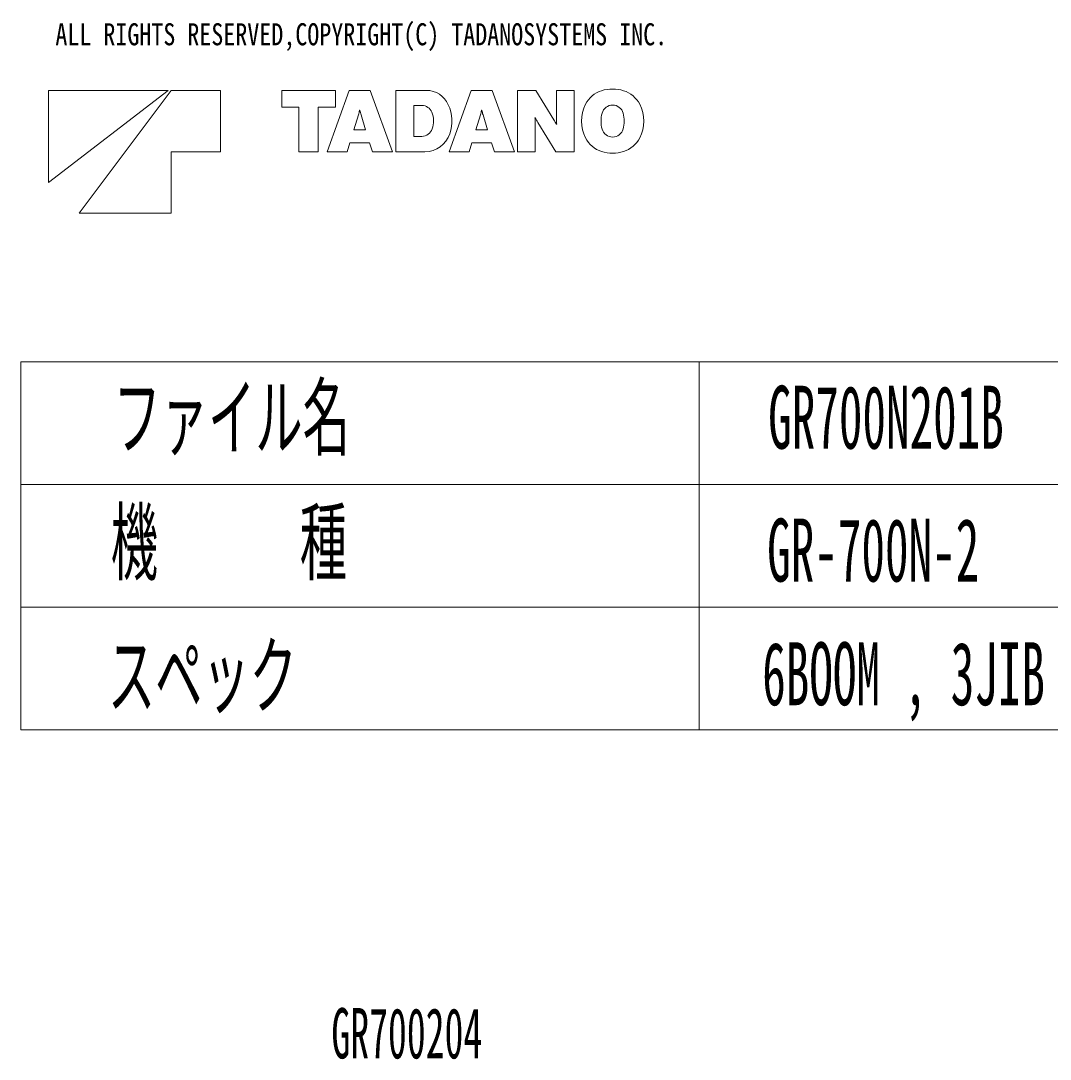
# Model space of a CAD drawing. Units: millimetres, scale not verified. Extents: x -41631 to 43732, y -72036 to 73823.
# Drawn here: x 28732 to 37119, y 65358 to 73823 of the extents above; entities that cross this region are included whole.
import ezdxf
from ezdxf.enums import TextEntityAlignment as Align

# ---------------------------------------------------------------- set-up
doc = ezdxf.new("R2010")
doc.units = ezdxf.units.MM
doc.header["$LTSCALE"] = 100
doc.layers.add('0-0_0', color=5, linetype='Continuous', lineweight=18)
doc.styles.add('ＭＳ ゴシック', font='')
doc.styles.get('ＭＳ ゴシック').set_extended_font_data('MS Gothic')

msp = doc.modelspace()

# ---------------------------------------------------------------- linework, layer by layer
at = {"layer": '0-0_0', "color": 7}
for p, q in [((28957.6, 73255.7), (29932.6, 73255.7)), ((28957.6, 72505.7), (29932.6, 73255.7)), ((28957.6, 73255.7), (28957.6, 72505.7)), ((29207.6, 72255.7), (29957.6, 73255.7)), ((29957.6, 73255.7), (30357.6, 73255.7)), ((30357.6, 73255.7), (30357.6, 72755.7)), ((30857.6, 73255.7), (31294.8, 73255.7)), ((31407.9, 73255.7), (31227, 72755.7)), ((31294.8, 73255.7), (31294.8, 73120)), ((31407.9, 73255.7), (31578.8, 73255.7)), ((31578.8, 73255.7), (31759.7, 72755.7)), ((31786.1, 73255.7), (32035.9, 73255.7)), ((31786.1, 73255.7), (31786.1, 72755.7)), ((32220.8, 72755.7), (32401.7, 73255.7)), ((32401.7, 73255.7), (32572.5, 73255.7)), ((32572.5, 73255.7), (32753.5, 72755.7)), ((32779.8, 73255.7), (32928.1, 73255.7)), ((32779.8, 73255.7), (32779.8, 72755.7)), ((32928.1, 73255.7), (33075.4, 73016.1)), ((33096.4, 73255.7), (33096.4, 73017)), ((33096.4, 73255.7), (33239.7, 73255.7)), ((33239.7, 73255.7), (33239.7, 72755.7)), ((30997.1, 73120), (30997.1, 72755.7)), ((31155.4, 73120), (31294.8, 73120)), ((31155.4, 73120), (31155.4, 72755.7)), ((31482.7, 73055.3), (31445.3, 72934.1)), ((31491.6, 73094.9), (31495.1, 73094.9)), ((31504, 73055.3), (31541.3, 72934.1)), ((31934.3, 73132.6), (31999.5, 73132.6)), ((31934.3, 73132.6), (31934.3, 72881.3)), ((32476.5, 73055.3), (32439.1, 72934.1)), ((32485.4, 73094.9), (32488.8, 73094.9)), ((32497.8, 73055.3), (32535.1, 72934.1)), ((32920.8, 73032.1), (32923.6, 73032.1)), ((32923.1, 72994.4), (32923.1, 72755.7)), ((32944.1, 72995.3), (33091.4, 72755.7)), ((33095.9, 72979.3), (33098.7, 72979.3)), ((31445.3, 72934.1), (31541.3, 72934.1)), ((32439.1, 72934.1), (32535.1, 72934.1)), ((31412.8, 72828.6), (31390.3, 72755.7)), ((31412.8, 72828.6), (31573.9, 72828.6)), ((31573.9, 72828.6), (31596.3, 72755.7)), ((31934.3, 72881.3), (31998.8, 72881.3)), ((32406.5, 72828.6), (32384.1, 72755.7)), ((32406.5, 72828.6), (32567.7, 72828.6)), ((32567.7, 72828.6), (32590.1, 72755.7)), ((29957.6, 72755.7), (30357.6, 72755.7)), ((29957.6, 72755.7), (29957.6, 72255.7)), ((30997.1, 72755.7), (31155.4, 72755.7)), ((31227, 72755.7), (31390.3, 72755.7)), ((31596.3, 72755.7), (31759.7, 72755.7)), ((31786.1, 72755.7), (32023.9, 72755.7)), ((32220.8, 72755.7), (32384.1, 72755.7)), ((32590.1, 72755.7), (32753.5, 72755.7)), ((32779.8, 72755.7), (32923.1, 72755.7)), ((33091.4, 72755.7), (33239.7, 72755.7)), ((29207.6, 72255.7), (29957.6, 72255.7)), ((28731.6, 71042.9), (43731.6, 71042.9)), ((34258.4, 71042.9), (34258.4, 68042.9)), ((28731.6, 70042.9), (43731.6, 70042.9)), ((28731.6, 69042.9), (43731.6, 69042.9))]:
    msp.add_line(p, q, dxfattribs=at)
for points in [[(30857.6, 73255.7), (30857.6, 73120), (30997.1, 73120)], [(28731.6, 71042.9), (28731.6, 68042.9), (43731.6, 68042.9)]]:
    msp.add_lwpolyline(points, dxfattribs=at)
for centre, radius, start, end in [((32035.9, 73059.7), 196, 23.9328, 90), ((33529.9, 73042.3), 221.1, 107.346, 153.043), ((33553.8, 72965.5), 301.5, 72.7367, 107.323), ((33577.6, 73042.3), 221.1, 27.0618, 72.7366), ((31914.2, 73005.7), 329.2, 341.626, 23.9327), ((33601.5, 73005.7), 301.5, 152.861, 207.131), ((33506, 73005.7), 301.5, 332.938, 27.062), ((31232, 73132.6), 262.3, 342.867, 351.73902), ((31754.6, 73132.6), 262.3, 188.261, 197.133), ((31999.5, 73044.6), 87.9, 22.2133, 90), ((31904.1, 73005.7), 191, 340.276, 22.213), ((32225.8, 73132.6), 262.3, 342.867, 351.73902), ((32748.4, 73132.6), 262.3, 188.261, 197.133), ((33713.3, 73005.7), 253.8, 165.132, 194.869), ((33553.8, 73047.5), 88.8, 14.6894, 164.799), ((33394.2, 73005.7), 253.8, 345.311, 14.6886), ((32601.4, 72994.4), 321.6, 0, 6.7299), ((33367.8, 73255.7), 497.3, 206.723, 211.578), ((32651.7, 72755.7), 497.3, 26.7228, 31.5781), ((33418.1, 73017), 321.6, 180, 186.73), ((31998.8, 72971.8), 90.5, 270, 340.276), ((32023.9, 72969.3), 213.6, 270, 341.626), ((33553.8, 72963.9), 88.8, 195.203, 345.311), ((33529.9, 72969.1), 221.1, 206.967, 252.685), ((33577.6, 72969.1), 221.1, 287.263, 332.938), ((33553.8, 73045.9), 301.5, 252.699, 287.263)]:
    msp.add_arc(centre, radius, start, end, dxfattribs=at)

# ---------------------------------------------------------------- texts
at = {"layer": '0-0_0', "color": 7, "style": 'ＭＳ ゴシック'}
for s, height, width, p in [('ALL RIGHTS RESERVED,COPYRIGHT(C) TADANOSYSTEMS INC.', 179.6, 0.8, (29013.5, 73569.6)), ('ファイル名', 513.2, 0.55, (29487.7, 70181)), ('GR700N201B', 513.2, 0.55, (34821.2, 70181)), ('機\u3000\u3000\u3000種', 513.2, 0.55, (29464.6, 69163.4)), ('GR-700N-2', 513.2, 0.55, (34812.8, 69098.1)), ('スペック', 513.2, 0.55, (29441.4, 68076.3)), ('6BOOM , 3JIB , H-OR', 513.2, 0.55, (34772.5, 68090.3)), ('GR700204', 410.6, 0.55, (31262.5, 65241.9))]:
    msp.add_text(s, height=height, dxfattribs=dict(at, width=width)).set_placement(p, align=Align.BOTTOM_LEFT)

doc.saveas('drawing.dxf')
